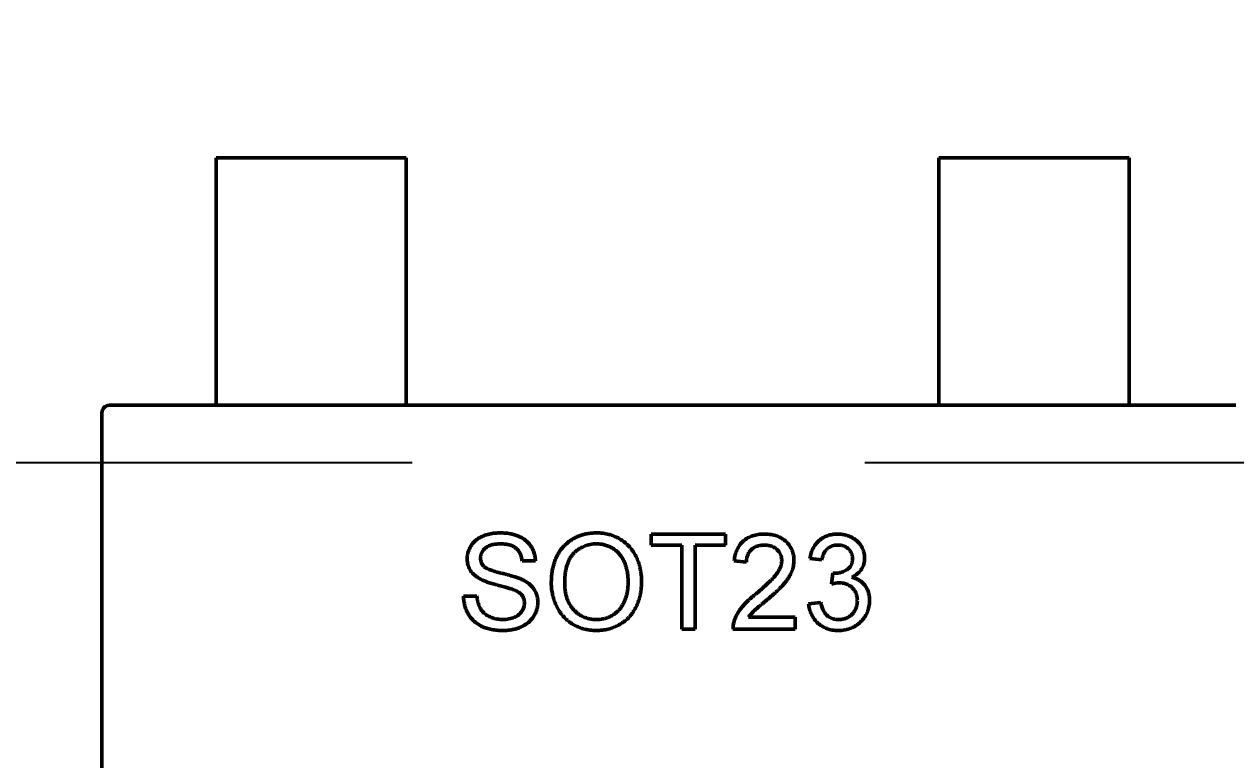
# Model space of a CAD drawing. Header units: millimetres. Extents: x 71 to 428, y 120 to 295.
# Drawn here: x 341.715 to 344.9, y 203.717 to 205.648 of the extents above; entities that cross this region are included whole.
import ezdxf

# ---------------------------------------------------------------- set-up
doc = ezdxf.new("R2010")
doc.units = ezdxf.units.MM
doc.header["$LTSCALE"] = 0.75
doc.linetypes.add('CENTER', pattern=[50.8, 31.75, -6.35, 6.35, -6.35])
doc.layers.add('Dim', color=3, linetype='Continuous', lineweight=25)
doc.layers.add('Visible', color=7, linetype='Continuous', lineweight=50)
doc.styles.get("Standard").update_dxf_attribs({"font": 'arial.ttf'})
doc.dimstyles.new('Dim-ISO-25', dxfattribs={"dimtxt": 3.5, "dimasz": 3.5, "dimexe": 2.1, "dimexo": 2.1, "dimgap": 1.4, "dimtad": 1, "dimzin": 12, "dimdsep": 46, "dimtxsty": 'Standard', "dimcen": 0, "dimazin": 3, "dimtp": 0.1, "dimtm": 0.1, "dimtfac": 0.714286, "dimtmove": 0, "dimatfit": 3, "dimfxl": 1, "dimtzin": 12, "dimarcsym": 0})

# ---------------------------------------------------------------- blocks, each defined once
blk = doc.blocks.new('*D109')
at = {"color": 0, "linetype": 'ByBlock', "lineweight": -2}
for p, q in [((352.9086, 242.8617), (269.2309, 242.8617)), ((271.3309, 242.8617), (271.3309, 204.496)), ((301.8219, 204.496), (269.2309, 204.496))]:
    blk.add_line(p, q, dxfattribs=at)
at = {"color": 0, "linetype": 'ByBlock'}
for points in [[(271.3309, 242.8617), (270.7475, 239.3617), (271.9142, 239.3617)], [(271.3309, 204.496), (270.7475, 207.996), (271.9142, 207.996)]]:
    blk.add_solid(points, dxfattribs=at)
at = {"layer": 'Defpoints', "color": 0, "linetype": 'ByBlock'}
for p in [(355.0086, 242.8617), (303.9219, 204.496)]:
    blk.add_point(p, dxfattribs=at)
at = {"color": 0, "linetype": 'ByBlock', "lineweight": -2, "insert": (268.1427, 223.6788), "char_height": 3.5, "attachment_point": 5, "rotation": 90}
blk.add_mtext('\\A0;38.37', dxfattribs=at)
blk = doc.blocks.new('*D127')
at = {"color": 0, "linetype": 'ByBlock', "lineweight": -2}
for p, q in [((318.3964, 202.3936), (318.3964, 119.8711)), ((354.8964, 148.7044), (354.8964, 119.8711)), ((318.3964, 121.9711), (354.8964, 121.9711))]:
    blk.add_line(p, q, dxfattribs=at)
at = {"color": 0, "linetype": 'ByBlock'}
for points in [[(318.3964, 121.9711), (321.8964, 121.3878), (321.8964, 122.5544)], [(354.8964, 121.9711), (351.3964, 121.3878), (351.3964, 122.5544)]]:
    blk.add_solid(points, dxfattribs=at)
at = {"layer": 'Defpoints', "color": 0, "linetype": 'ByBlock'}
for p in [(318.3964, 204.4936), (354.8964, 150.8044)]:
    blk.add_point(p, dxfattribs=at)
at = {"color": 0, "linetype": 'ByBlock', "lineweight": -2, "insert": (336.6464, 125.1593), "char_height": 3.5, "attachment_point": 5}
blk.add_mtext('\\A0;36.5', dxfattribs=at)

msp = doc.modelspace()

# ---------------------------------------------------------------- linework, layer by layer
at = {"color": 6, "linetype": 'CENTER', "ltscale": 0.25}
msp.add_line((428.4595, 204.496), (294.1476, 204.496), dxfattribs=at)
at = {"layer": 'Visible'}
for p, q in [((342.2195, 205.2974), (342.7195, 205.2974)), ((342.2195, 205.2974), (342.2195, 204.9213)), ((342.7195, 205.2974), (342.7195, 204.9213)), ((344.1195, 205.2974), (344.6195, 205.2974)), ((344.1195, 205.2974), (344.1195, 204.9213)), ((344.6195, 205.2974), (344.6195, 204.9213)), ((342.2195, 204.9213), (342.2195, 204.9015)), ((342.2195, 204.9015), (342.2195, 204.8434)), ((342.7195, 204.9213), (342.7195, 204.9015)), ((342.7195, 204.9015), (342.7195, 204.8434)), ((344.1195, 204.9213), (344.1195, 204.9015)), ((344.1195, 204.9015), (344.1195, 204.8434)), ((344.6195, 204.9213), (344.6195, 204.9015)), ((344.6195, 204.9015), (344.6195, 204.8434)), ((342.2195, 204.6652), (342.2195, 204.8434)), ((342.7195, 204.6652), (342.7195, 204.8434)), ((344.1195, 204.6652), (344.1195, 204.8434)), ((344.6195, 204.6652), (344.6195, 204.8434)), ((341.9395, 204.6474), (341.9392, 204.6474)), ((342.2195, 204.6474), (341.9395, 204.6474)), ((342.2195, 204.6652), (342.2195, 204.6474)), ((342.2195, 204.6474), (342.7195, 204.6474)), ((342.7195, 204.6652), (342.7195, 204.6474)), ((344.1195, 204.6474), (342.7195, 204.6474)), ((344.1195, 204.6652), (344.1195, 204.6474)), ((344.1195, 204.6474), (344.6195, 204.6474)), ((344.6195, 204.6652), (344.6195, 204.6474)), ((344.8995, 204.6474), (344.6195, 204.6474)), ((344.8998, 204.6474), (344.8995, 204.6474)), ((341.9195, 204.6277), (341.9195, 204.6274)), ((341.9195, 204.6274), (341.9195, 202.9674)), ((343.3634, 204.2804), (343.3634, 204.3092)), ((343.3634, 204.3092), (343.5589, 204.3092)), ((343.5589, 204.3092), (343.5589, 204.2804)), ((343.4435, 204.2804), (343.3634, 204.2804)), ((343.4435, 204.0592), (343.4435, 204.2804)), ((343.4788, 204.2804), (343.4788, 204.0592)), ((343.5589, 204.2804), (343.4788, 204.2804)), ((343.0589, 204.2387), (343.0237, 204.2387)), ((343.6134, 204.2355), (343.5813, 204.2387)), ((343.8121, 204.2419), (343.7801, 204.2451)), ((343.8375, 204.1778), (343.8408, 204.2067)), ((342.8698, 204.1458), (342.9051, 204.1458)), ((343.7769, 204.1265), (343.8089, 204.1297)), ((343.6193, 204.0913), (343.7416, 204.0913)), ((343.7416, 204.0913), (343.7416, 204.0592)), ((343.4788, 204.0592), (343.4435, 204.0592)), ((343.7416, 204.0592), (343.5781, 204.0592))]:
    msp.add_line(p, q, dxfattribs=at)
at = {"layer": 'Visible', "extrusion": (0, 0, -1)}
msp.add_circle((-354.8964, 204.496), 47.93, dxfattribs=at)
for centre, radius, start, end in [((-341.9395, 204.6274), 0.02, 0.864, 89.136), ((-343.8469, 204.2566), 0.0504, 271.7211, 276.981)]:
    msp.add_arc(centre, radius, start, end, dxfattribs=at)
at = {"layer": 'Visible'}
for centre, radius, start, end in [((343.8609, 204.1005), 0.0808, 91.8942, 106.8331), ((343.6412, 204.0611), 0.063, 161.1528, 181.7031)]:
    msp.add_arc(centre, radius, start, end, dxfattribs=at)
for points, knots in [([(342.8794, 204.244), (342.8795, 204.2471), (342.8798, 204.2532), (342.8819, 204.2623), (342.8852, 204.271), (342.889, 204.2779), (342.8928, 204.2831), (342.8958, 204.2869), (342.8993, 204.2904), (342.903, 204.2936), (342.9071, 204.2966), (342.9114, 204.2994), (342.9161, 204.3018), (342.9226, 204.3048), (342.9314, 204.3079), (342.9425, 204.3105), (342.9542, 204.3121), (342.9622, 204.3123), (342.9662, 204.3124)], [0, 0, 0, 0, 0.074995, 0.149165, 0.223664, 0.300412, 0.33957, 0.378921, 0.418096, 0.45823, 0.498427, 0.539708, 0.582216, 0.625824, 0.715481, 0.807384, 0.901634, 1, 1, 1, 1]), ([(342.9662, 204.3124), (342.9707, 204.3123), (342.9793, 204.3121), (342.9919, 204.3105), (343.0036, 204.3076), (343.0128, 204.3045), (343.0196, 204.3013), (343.0245, 204.2988), (343.0289, 204.2959), (343.0331, 204.2927), (343.037, 204.2894), (343.0406, 204.2857), (343.0439, 204.2818), (343.0478, 204.2762), (343.052, 204.2688), (343.0557, 204.2593), (343.0582, 204.2492), (343.0587, 204.2423), (343.0589, 204.2387)], [0, 0, 0, 0, 0.100475, 0.195644, 0.286083, 0.372983, 0.415026, 0.456052, 0.495939, 0.535566, 0.574087, 0.612519, 0.651081, 0.689513, 0.766237, 0.84235, 0.919974, 1, 1, 1, 1]), ([(343.1006, 204.1809), (343.1007, 204.1859), (343.1008, 204.1957), (343.1024, 204.2099), (343.105, 204.2233), (343.1087, 204.2358), (343.1133, 204.2476), (343.119, 204.2585), (343.1258, 204.2685), (343.1335, 204.2777), (343.1422, 204.2858), (343.1514, 204.293), (343.1612, 204.299), (343.1717, 204.3039), (343.1827, 204.3078), (343.1944, 204.3104), (343.2067, 204.3121), (343.215, 204.3123), (343.2193, 204.3124)], [0, 0, 0, 0, 0.075226, 0.146575, 0.2145, 0.27953, 0.342403, 0.403496, 0.463762, 0.523864, 0.583252, 0.641302, 0.698898, 0.756295, 0.814628, 0.874325, 0.935783, 1, 1, 1, 1]), ([(343.2193, 204.3124), (343.2221, 204.3124), (343.2277, 204.3123), (343.236, 204.3115), (343.2441, 204.3102), (343.252, 204.3084), (343.2596, 204.3061), (343.2671, 204.3033), (343.2743, 204.2999), (343.2813, 204.2961), (343.2879, 204.2918), (343.2942, 204.2871), (343.3001, 204.2819), (343.3056, 204.2765), (343.3106, 204.2705), (343.3153, 204.2642), (343.3196, 204.2574), (343.3234, 204.2503), (343.3268, 204.2429), (343.3297, 204.2351), (343.3322, 204.2272), (343.3343, 204.219), (343.3358, 204.2105), (343.337, 204.2019), (343.3376, 204.1929), (343.3377, 204.1869), (343.3378, 204.1838)], [0, 0, 0, 0, 0.043099, 0.085587, 0.126908, 0.167967, 0.20845, 0.249025, 0.289281, 0.33001, 0.370598, 0.410466, 0.450033, 0.489688, 0.529116, 0.569037, 0.609703, 0.650759, 0.692509, 0.734219, 0.776707, 0.819552, 0.863351, 0.907839, 0.953334, 1, 1, 1, 1]), ([(343.5813, 204.2387), (343.5817, 204.2415), (343.5823, 204.2469), (343.5839, 204.2548), (343.5861, 204.2621), (343.5888, 204.269), (343.5922, 204.2753), (343.5959, 204.2812), (343.6004, 204.2865), (343.6053, 204.2913), (343.6108, 204.2955), (343.6167, 204.2992), (343.6231, 204.3023), (343.6299, 204.3049), (343.6372, 204.3068), (343.6449, 204.3082), (343.653, 204.3091), (343.6586, 204.3092), (343.6615, 204.3092)], [0, 0, 0, 0, 0.070675, 0.137493, 0.201473, 0.262869, 0.32255, 0.380737, 0.43822, 0.495487, 0.553484, 0.611346, 0.670644, 0.731587, 0.794183, 0.859445, 0.928208, 1, 1, 1, 1]), ([(343.6615, 204.3092), (343.6644, 204.3092), (343.67, 204.3091), (343.6782, 204.3081), (343.6859, 204.3066), (343.6933, 204.3044), (343.7001, 204.3016), (343.7064, 204.2982), (343.7124, 204.2942), (343.7177, 204.2895), (343.7226, 204.2844), (343.7268, 204.279), (343.7304, 204.2732), (343.7334, 204.2673), (343.7356, 204.2609), (343.7372, 204.2543), (343.7383, 204.2473), (343.7384, 204.2426), (343.7384, 204.2402)], [0, 0, 0, 0, 0.074712, 0.145539, 0.213339, 0.278615, 0.342094, 0.40389, 0.465063, 0.526577, 0.587328, 0.64638, 0.704345, 0.761672, 0.819418, 0.878039, 0.937796, 1, 1, 1, 1]), ([(343.7801, 204.2451), (343.7806, 204.2476), (343.7816, 204.2525), (343.7836, 204.2595), (343.786, 204.2661), (343.7889, 204.2722), (343.7922, 204.278), (343.796, 204.2832), (343.8002, 204.2881), (343.8048, 204.2925), (343.8098, 204.2965), (343.8152, 204.2999), (343.8208, 204.3028), (343.8267, 204.3051), (343.8329, 204.307), (343.8394, 204.3083), (343.8462, 204.3091), (343.8508, 204.3092), (343.8532, 204.3092)], [0, 0, 0, 0, 0.071036, 0.139343, 0.204958, 0.268332, 0.330129, 0.390664, 0.450861, 0.510587, 0.570374, 0.629455, 0.687994, 0.747581, 0.807839, 0.870034, 0.93381, 1, 1, 1, 1]), ([(343.8532, 204.3092), (343.8564, 204.3091), (343.8629, 204.3089), (343.8723, 204.3073), (343.8813, 204.3046), (343.8898, 204.3008), (343.8977, 204.2962), (343.9047, 204.2907), (343.9107, 204.2844), (343.9156, 204.2773), (343.9194, 204.2698), (343.9223, 204.262), (343.924, 204.2539), (343.9242, 204.2484), (343.9243, 204.2457)], [0, 0, 0, 0, 0.092054, 0.181008, 0.26913, 0.357137, 0.443549, 0.526433, 0.607453, 0.688385, 0.767854, 0.845531, 0.922529, 1, 1, 1, 1]), ([(342.9676, 204.2836), (342.9654, 204.2836), (342.9611, 204.2835), (342.9549, 204.2829), (342.9491, 204.2821), (342.9438, 204.2809), (342.939, 204.2794), (342.9346, 204.2776), (342.9307, 204.2753), (342.9273, 204.2727), (342.9243, 204.2699), (342.9218, 204.2669), (342.9195, 204.2639), (342.9178, 204.2606), (342.9164, 204.2572), (342.9154, 204.2537), (342.9148, 204.25), (342.9147, 204.2475), (342.9147, 204.2463)], [0, 0, 0, 0, 0.091511, 0.177143, 0.257108, 0.331198, 0.400592, 0.465625, 0.526973, 0.585443, 0.641399, 0.695044, 0.746782, 0.796959, 0.847545, 0.897439, 0.947649, 1, 1, 1, 1]), ([(343.0237, 204.2387), (343.0234, 204.2405), (343.023, 204.244), (343.0219, 204.2491), (343.0204, 204.2538), (343.0186, 204.2582), (343.0164, 204.2622), (343.0139, 204.2659), (343.011, 204.2693), (343.0078, 204.2723), (343.0041, 204.275), (343.0001, 204.2773), (342.9957, 204.2792), (342.9908, 204.2808), (342.9856, 204.2821), (342.98, 204.283), (342.9739, 204.2834), (342.9698, 204.2835), (342.9676, 204.2836)], [0, 0, 0, 0, 0.067155, 0.131403, 0.192732, 0.251253, 0.307704, 0.362699, 0.417778, 0.472304, 0.527873, 0.58523, 0.645057, 0.707952, 0.774434, 0.84494, 0.920404, 1, 1, 1, 1]), ([(343.2195, 204.2836), (343.2167, 204.2835), (343.2112, 204.2834), (343.203, 204.2822), (343.1951, 204.2804), (343.1876, 204.2778), (343.1803, 204.2744), (343.1734, 204.2703), (343.1667, 204.2655), (343.1604, 204.2599), (343.1545, 204.2535), (343.1495, 204.2459), (343.1453, 204.2374), (343.1418, 204.228), (343.1391, 204.2175), (343.1372, 204.2061), (343.1361, 204.1936), (343.1359, 204.185), (343.1358, 204.1805)], [0, 0, 0, 0, 0.055943, 0.110382, 0.164048, 0.216759, 0.269601, 0.323009, 0.377581, 0.433449, 0.490922, 0.550625, 0.613117, 0.679861, 0.751358, 0.828261, 0.910795, 1, 1, 1, 1]), ([(343.3025, 204.1841), (343.3025, 204.1865), (343.3024, 204.1914), (343.3019, 204.1985), (343.3012, 204.2055), (343.3001, 204.2122), (343.2986, 204.2186), (343.2969, 204.2248), (343.2949, 204.2308), (343.2925, 204.2365), (343.2899, 204.242), (343.2869, 204.2471), (343.2836, 204.2519), (343.2802, 204.2564), (343.2763, 204.2606), (343.2721, 204.2645), (343.2677, 204.268), (343.263, 204.2713), (343.2581, 204.2742), (343.253, 204.2767), (343.2479, 204.2789), (343.2425, 204.2805), (343.2369, 204.2819), (343.2313, 204.2829), (343.2254, 204.2835), (343.2215, 204.2835), (343.2195, 204.2836)], [0, 0, 0, 0, 0.050852, 0.099752, 0.147438, 0.194086, 0.239171, 0.28334, 0.326577, 0.368936, 0.410572, 0.451051, 0.490877, 0.530044, 0.568937, 0.607578, 0.64642, 0.685679, 0.724799, 0.763513, 0.802173, 0.84074, 0.879649, 0.919071, 0.959098, 1, 1, 1, 1]), ([(343.6608, 204.2804), (343.659, 204.2803), (343.6556, 204.2803), (343.6507, 204.2797), (343.6459, 204.2788), (343.6415, 204.2775), (343.6373, 204.2758), (343.6334, 204.2737), (343.6297, 204.2713), (343.6264, 204.2685), (343.6234, 204.2654), (343.6207, 204.262), (343.6185, 204.2583), (343.6167, 204.2543), (343.6152, 204.25), (343.6142, 204.2454), (343.6136, 204.2405), (343.6135, 204.2372), (343.6134, 204.2355)], [0, 0, 0, 0, 0.070696, 0.138358, 0.20337, 0.2657, 0.327256, 0.386512, 0.445858, 0.505173, 0.56378, 0.622343, 0.680824, 0.739795, 0.800801, 0.864239, 0.930631, 1, 1, 1, 1]), ([(343.7063, 204.2399), (343.7063, 204.2413), (343.7062, 204.2441), (343.7056, 204.2481), (343.7047, 204.252), (343.7032, 204.2557), (343.7015, 204.2592), (343.6993, 204.2626), (343.6967, 204.2657), (343.6938, 204.2687), (343.6905, 204.2715), (343.6869, 204.2738), (343.6832, 204.2759), (343.6792, 204.2776), (343.6749, 204.2788), (343.6704, 204.2797), (343.6657, 204.2803), (343.6624, 204.2803), (343.6608, 204.2804)], [0, 0, 0, 0, 0.061762, 0.121174, 0.179421, 0.236843, 0.294322, 0.353191, 0.412721, 0.474522, 0.537057, 0.599591, 0.662367, 0.725246, 0.790316, 0.857724, 0.927232, 1, 1, 1, 1]), ([(343.8542, 204.2804), (343.8515, 204.2803), (343.8463, 204.2801), (343.8389, 204.2782), (343.8322, 204.2752), (343.8272, 204.2716), (343.8237, 204.2682), (343.8213, 204.2654), (343.8191, 204.2622), (343.8172, 204.2587), (343.8156, 204.2549), (343.8141, 204.2509), (343.8129, 204.2465), (343.8124, 204.2435), (343.8121, 204.2419)], [0, 0, 0, 0, 0.127797, 0.246795, 0.362284, 0.477652, 0.536237, 0.59559, 0.656344, 0.719085, 0.784349, 0.852876, 0.924551, 1, 1, 1, 1]), ([(343.8922, 204.2446), (343.8922, 204.2459), (343.8922, 204.2484), (343.8917, 204.252), (343.8908, 204.2555), (343.8897, 204.2588), (343.8881, 204.2619), (343.8863, 204.2648), (343.8841, 204.2677), (343.8816, 204.2703), (343.8789, 204.2727), (343.8759, 204.2747), (343.8728, 204.2765), (343.8694, 204.2779), (343.8659, 204.279), (343.8622, 204.2798), (343.8582, 204.2803), (343.8556, 204.2804), (343.8542, 204.2804)], [0, 0, 0, 0, 0.065093, 0.127304, 0.188122, 0.247131, 0.306077, 0.365678, 0.426103, 0.487841, 0.550317, 0.611805, 0.672737, 0.734883, 0.79768, 0.862475, 0.929775, 1, 1, 1, 1]), ([(342.9163, 204.1899), (342.9134, 204.1915), (342.9077, 204.1946), (342.9001, 204.2001), (342.8936, 204.2062), (342.8884, 204.2128), (342.8843, 204.22), (342.8816, 204.2277), (342.8797, 204.2357), (342.8795, 204.2412), (342.8794, 204.244)], [0, 0, 0, 0, 0.144805, 0.279512, 0.406394, 0.527502, 0.645393, 0.761885, 0.878942, 1, 1, 1, 1]), ([(342.9147, 204.2463), (342.9148, 204.2441), (342.915, 204.24), (342.9168, 204.234), (342.9195, 204.2286), (342.9223, 204.2257), (342.9236, 204.2242)], [0, 0, 0, 0, 0.262741, 0.509957, 0.753327, 1, 1, 1, 1]), ([(343.6391, 204.1527), (343.6424, 204.1554), (343.6486, 204.1606), (343.6573, 204.1684), (343.6653, 204.1756), (343.6724, 204.1823), (343.6787, 204.1886), (343.6841, 204.1943), (343.6888, 204.1996), (343.6927, 204.2045), (343.696, 204.2091), (343.6988, 204.2136), (343.7011, 204.2181), (343.703, 204.2225), (343.7045, 204.2269), (343.7055, 204.2313), (343.7062, 204.2356), (343.7063, 204.2385), (343.7063, 204.2399)], [0, 0, 0, 0, 0.11141, 0.214526, 0.309417, 0.396087, 0.474284, 0.544374, 0.60642, 0.660582, 0.709794, 0.756451, 0.800767, 0.843168, 0.884295, 0.923885, 0.962359, 1, 1, 1, 1]), ([(343.7384, 204.2402), (343.7383, 204.2377), (343.7382, 204.2328), (343.7371, 204.2254), (343.7353, 204.2181), (343.7328, 204.2107), (343.7295, 204.2034), (343.7253, 204.1959), (343.72, 204.1882), (343.715, 204.1816), (343.7103, 204.1762), (343.7062, 204.1717), (343.7014, 204.1669), (343.6961, 204.1617), (343.6902, 204.1562), (343.6837, 204.1503), (343.6765, 204.1441), (343.6716, 204.1398), (343.669, 204.1377)], [0, 0, 0, 0, 0.057945, 0.116018, 0.174826, 0.234683, 0.296827, 0.364061, 0.436192, 0.51426, 0.556976, 0.604856, 0.657675, 0.715751, 0.77884, 0.847501, 0.921228, 1, 1, 1, 1]), ([(343.8454, 204.2063), (343.8483, 204.2064), (343.8541, 204.2066), (343.8625, 204.2085), (343.8705, 204.2114), (343.8767, 204.2148), (343.8813, 204.2181), (343.8842, 204.221), (343.8868, 204.2241), (343.8887, 204.2276), (343.8904, 204.2314), (343.8914, 204.2356), (343.8922, 204.24), (343.8922, 204.2431), (343.8922, 204.2446)], [0, 0, 0, 0, 0.129789, 0.254605, 0.378435, 0.50292, 0.565018, 0.624848, 0.683448, 0.742765, 0.802757, 0.86522, 0.930779, 1, 1, 1, 1]), ([(343.9243, 204.2457), (343.9242, 204.2431), (343.924, 204.238), (343.9223, 204.2305), (343.9196, 204.2234), (343.9158, 204.2166), (343.911, 204.2104), (343.905, 204.2049), (343.8981, 204.2), (343.8929, 204.1974), (343.8902, 204.1961)], [0, 0, 0, 0, 0.121951, 0.240787, 0.35855, 0.479066, 0.601519, 0.727551, 0.859932, 1, 1, 1, 1]), ([(342.9236, 204.2242), (342.9245, 204.2235), (342.9264, 204.2218), (342.93, 204.2196), (342.9344, 204.2175), (342.9398, 204.2153), (342.9459, 204.2131), (342.953, 204.2108), (342.961, 204.2086), (342.9696, 204.2064), (342.9783, 204.2043), (342.9865, 204.2021), (342.9941, 204.2001), (343.001, 204.1981), (343.0072, 204.1962), (343.0127, 204.1942), (343.0176, 204.1925), (343.0206, 204.1912), (343.022, 204.1906)], [0, 0, 0, 0, 0.032743, 0.07241, 0.119611, 0.174673, 0.237345, 0.308352, 0.38763, 0.474784, 0.563332, 0.645136, 0.720203, 0.789134, 0.851497, 0.907331, 0.956969, 1, 1, 1, 1]), ([(343.8902, 204.1961), (343.892, 204.1956), (343.8955, 204.1948), (343.9006, 204.1929), (343.9053, 204.1908), (343.9098, 204.1883), (343.914, 204.1854), (343.9179, 204.1823), (343.9214, 204.1787), (343.9247, 204.1748), (343.9276, 204.1707), (343.9301, 204.1663), (343.9323, 204.1616), (343.9341, 204.1567), (343.9354, 204.1515), (343.9364, 204.146), (343.937, 204.1403), (343.9371, 204.1364), (343.9371, 204.1344)], [0, 0, 0, 0, 0.065828, 0.128938, 0.190858, 0.251186, 0.310974, 0.37005, 0.429672, 0.489507, 0.549975, 0.610075, 0.670915, 0.732909, 0.796711, 0.861825, 0.929892, 1, 1, 1, 1]), ([(343.0034, 204.1622), (343.0025, 204.1626), (343.0006, 204.1634), (342.9971, 204.1645), (342.9931, 204.1659), (342.9883, 204.1673), (342.9828, 204.1689), (342.9766, 204.1706), (342.9698, 204.1724), (342.9624, 204.1744), (342.9549, 204.1764), (342.9478, 204.1783), (342.9412, 204.1804), (342.9352, 204.1823), (342.9297, 204.1842), (342.9248, 204.1861), (342.9203, 204.188), (342.9176, 204.1893), (342.9163, 204.1899)], [0, 0, 0, 0, 0.0312, 0.070487, 0.117215, 0.171576, 0.234122, 0.303963, 0.382156, 0.467646, 0.554335, 0.635074, 0.710037, 0.779092, 0.842966, 0.901001, 0.953246, 1, 1, 1, 1]), ([(343.022, 204.1906), (343.0238, 204.1898), (343.0273, 204.1882), (343.0323, 204.1854), (343.0369, 204.1825), (343.0412, 204.1795), (343.0451, 204.1762), (343.0487, 204.1728), (343.0519, 204.1692), (343.0547, 204.1654), (343.0572, 204.1615), (343.0594, 204.1575), (343.0612, 204.1533), (343.0628, 204.149), (343.0639, 204.1445), (343.0647, 204.1398), (343.0653, 204.1351), (343.0653, 204.1318), (343.0653, 204.1302)], [0, 0, 0, 0, 0.074931, 0.147078, 0.216364, 0.282503, 0.346688, 0.408836, 0.469262, 0.528432, 0.587001, 0.644416, 0.702189, 0.759767, 0.81849, 0.877633, 0.93802, 1, 1, 1, 1]), ([(343.2192, 204.056), (343.2163, 204.0561), (343.2106, 204.0561), (343.2022, 204.057), (343.194, 204.0583), (343.186, 204.0601), (343.1783, 204.0625), (343.1708, 204.0655), (343.1635, 204.0689), (343.1565, 204.0728), (343.1499, 204.0772), (343.1436, 204.082), (343.1377, 204.0872), (343.1323, 204.0929), (343.1272, 204.0988), (343.1227, 204.1052), (343.1185, 204.1119), (343.1147, 204.1191), (343.1114, 204.1264), (343.1085, 204.1339), (343.1061, 204.1414), (343.1041, 204.1491), (343.1025, 204.1569), (343.1014, 204.1648), (343.1007, 204.1728), (343.1006, 204.1782), (343.1006, 204.1809)], [0, 0, 0, 0, 0.044697, 0.088534, 0.131409, 0.173814, 0.215715, 0.257247, 0.298848, 0.340604, 0.382029, 0.42297, 0.463632, 0.504048, 0.544591, 0.584964, 0.626265, 0.667979, 0.709943, 0.751382, 0.792619, 0.833948, 0.875008, 0.916446, 0.957907, 1, 1, 1, 1]), ([(343.1358, 204.1805), (343.1359, 204.1769), (343.136, 204.1699), (343.1372, 204.1596), (343.139, 204.1499), (343.1416, 204.1408), (343.1449, 204.1323), (343.149, 204.1244), (343.1538, 204.1171), (343.1594, 204.1104), (343.1655, 204.1044), (343.172, 204.0992), (343.1789, 204.0948), (343.1862, 204.0911), (343.1939, 204.0883), (343.2019, 204.0863), (343.2104, 204.0851), (343.2161, 204.0849), (343.219, 204.0849)], [0, 0, 0, 0, 0.075964, 0.148125, 0.217201, 0.2833, 0.347202, 0.4093, 0.470426, 0.531588, 0.591739, 0.650258, 0.707303, 0.764208, 0.821148, 0.879119, 0.938423, 1, 1, 1, 1]), ([(343.219, 204.0849), (343.222, 204.0849), (343.2278, 204.0851), (343.2364, 204.0863), (343.2445, 204.0884), (343.2523, 204.0912), (343.2596, 204.0949), (343.2665, 204.0993), (343.273, 204.1046), (343.2791, 204.1106), (343.2846, 204.1175), (343.2895, 204.125), (343.2934, 204.1332), (343.2969, 204.142), (343.2994, 204.1516), (343.3012, 204.1618), (343.3023, 204.1728), (343.3024, 204.1802), (343.3025, 204.1841)], [0, 0, 0, 0, 0.061055, 0.119545, 0.176806, 0.232956, 0.288583, 0.344667, 0.401662, 0.46054, 0.520477, 0.581213, 0.643431, 0.707961, 0.775371, 0.846414, 0.921152, 1, 1, 1, 1]), ([(343.3378, 204.1838), (343.3377, 204.1807), (343.3376, 204.1746), (343.3369, 204.1655), (343.3357, 204.1567), (343.3341, 204.1481), (343.3319, 204.1398), (343.3293, 204.1317), (343.3262, 204.1239), (343.3226, 204.1164), (343.3186, 204.1092), (343.3142, 204.1024), (343.3094, 204.0961), (343.3042, 204.0902), (343.2986, 204.0847), (343.2926, 204.0798), (343.2862, 204.0752), (343.2794, 204.0712), (343.2724, 204.0677), (343.2652, 204.0646), (343.2579, 204.0619), (343.2504, 204.0597), (343.2428, 204.0581), (343.235, 204.0569), (343.2271, 204.0562), (343.2218, 204.0561), (343.2192, 204.056)], [0, 0, 0, 0, 0.04756, 0.093962, 0.139112, 0.183626, 0.227457, 0.270703, 0.313611, 0.35626, 0.398366, 0.439557, 0.480045, 0.519888, 0.559658, 0.599421, 0.639208, 0.679668, 0.72002, 0.759859, 0.79956, 0.839199, 0.878956, 0.918794, 0.959083, 1, 1, 1, 1]), ([(343.9051, 204.1347), (343.905, 204.1364), (343.905, 204.1396), (343.9044, 204.1443), (343.9033, 204.1489), (343.9018, 204.1531), (343.9, 204.1572), (343.8977, 204.1611), (343.895, 204.1647), (343.8919, 204.1681), (343.8885, 204.1712), (343.8848, 204.1739), (343.881, 204.1761), (343.8768, 204.178), (343.8725, 204.1795), (343.8679, 204.1805), (343.8631, 204.1811), (343.8599, 204.1812), (343.8582, 204.1812)], [0, 0, 0, 0, 0.067051, 0.13118, 0.193722, 0.254499, 0.314763, 0.375117, 0.436023, 0.498297, 0.560571, 0.621619, 0.681973, 0.742853, 0.804272, 0.867473, 0.932273, 1, 1, 1, 1]), ([(342.9745, 204.056), (342.9718, 204.056), (342.9665, 204.0561), (342.9586, 204.0566), (342.9511, 204.0574), (342.944, 204.0585), (342.9371, 204.06), (342.9307, 204.0619), (342.9245, 204.0639), (342.9187, 204.0664), (342.9132, 204.0692), (342.908, 204.0723), (342.9031, 204.0758), (342.8985, 204.0796), (342.8942, 204.0837), (342.8902, 204.0882), (342.8866, 204.093), (342.8832, 204.0981), (342.8802, 204.1034), (342.8775, 204.1089), (342.8753, 204.1147), (342.8735, 204.1206), (342.8719, 204.1266), (342.8709, 204.1328), (342.8701, 204.1392), (342.8699, 204.1436), (342.8698, 204.1458)], [0, 0, 0, 0, 0.052493, 0.102825, 0.151397, 0.198033, 0.242876, 0.285999, 0.327849, 0.368395, 0.407852, 0.446838, 0.485166, 0.523341, 0.561602, 0.59992, 0.638496, 0.677791, 0.71729, 0.756605, 0.796068, 0.835886, 0.875714, 0.916263, 0.95776, 1, 1, 1, 1]), ([(342.9051, 204.1458), (342.9055, 204.1426), (342.9062, 204.1365), (342.9083, 204.1279), (342.911, 204.1202), (342.9143, 204.1132), (342.9187, 204.107), (342.924, 204.1015), (342.9304, 204.0967), (342.9377, 204.0925), (342.9458, 204.0891), (342.9544, 204.0866), (342.9635, 204.0852), (342.9698, 204.085), (342.973, 204.0849)], [0, 0, 0, 0, 0.093796, 0.180188, 0.260363, 0.334847, 0.407093, 0.481448, 0.559271, 0.64227, 0.728586, 0.815978, 0.906035, 1, 1, 1, 1]), ([(343.0301, 204.1285), (343.03, 204.1303), (343.0298, 204.1338), (343.0287, 204.139), (343.0267, 204.1437), (343.024, 204.1481), (343.0204, 204.1522), (343.0157, 204.156), (343.01, 204.1594), (343.0057, 204.1613), (343.0034, 204.1622)], [0, 0, 0, 0, 0.117768, 0.230176, 0.339843, 0.450625, 0.566943, 0.696021, 0.839438, 1, 1, 1, 1]), ([(343.5815, 204.0815), (343.5826, 204.0844), (343.5847, 204.0904), (343.5891, 204.099), (343.5942, 204.1075), (343.5993, 204.1145), (343.6038, 204.12), (343.6077, 204.1244), (343.612, 204.1288), (343.6166, 204.1334), (343.6217, 204.1381), (343.6271, 204.1429), (343.633, 204.1478), (343.637, 204.1511), (343.6391, 204.1527)], [0, 0, 0, 0, 0.100388, 0.204407, 0.310686, 0.422157, 0.480685, 0.543238, 0.6095, 0.679555, 0.753841, 0.831641, 0.913813, 1, 1, 1, 1]), ([(343.669, 204.1377), (343.6669, 204.1359), (343.6627, 204.1325), (343.6567, 204.1275), (343.6514, 204.123), (343.6466, 204.1191), (343.6424, 204.1155), (343.6388, 204.1124), (343.6358, 204.1097), (343.6313, 204.1056), (343.6256, 204.0997), (343.6213, 204.094), (343.6193, 204.0913)], [0, 0, 0, 0, 0.1242, 0.23683, 0.339495, 0.431254, 0.511455, 0.581223, 0.640495, 0.688308, 0.850333, 1, 1, 1, 1]), ([(343.9371, 204.1344), (343.9371, 204.1318), (343.9369, 204.1265), (343.9358, 204.1187), (343.9339, 204.1113), (343.9314, 204.1041), (343.9281, 204.0972), (343.924, 204.0907), (343.9192, 204.0845), (343.9138, 204.0787), (343.9079, 204.0734), (343.9014, 204.0687), (343.8946, 204.0648), (343.8873, 204.0616), (343.8797, 204.0591), (343.8717, 204.0573), (343.8633, 204.0562), (343.8576, 204.0561), (343.8546, 204.056)], [0, 0, 0, 0, 0.063503, 0.124805, 0.18492, 0.244376, 0.303775, 0.364133, 0.425376, 0.488388, 0.551743, 0.61386, 0.67564, 0.737737, 0.800417, 0.864658, 0.930985, 1, 1, 1, 1]), ([(343.8558, 204.0849), (343.8576, 204.0849), (343.8612, 204.0849), (343.8664, 204.0857), (343.8713, 204.0868), (343.8759, 204.0884), (343.8803, 204.0904), (343.8843, 204.0929), (343.8882, 204.0958), (343.8917, 204.0991), (343.8948, 204.1028), (343.8976, 204.1067), (343.8999, 204.1109), (343.9018, 204.1152), (343.9032, 204.1198), (343.9043, 204.1246), (343.905, 204.1296), (343.905, 204.133), (343.9051, 204.1347)], [0, 0, 0, 0, 0.069461, 0.135658, 0.19962, 0.261651, 0.322053, 0.38234, 0.443223, 0.50493, 0.56682, 0.6276, 0.687476, 0.747351, 0.808174, 0.870133, 0.933721, 1, 1, 1, 1]), ([(342.973, 204.0849), (342.9758, 204.0849), (342.9813, 204.085), (342.9893, 204.0862), (342.9968, 204.088), (343.0037, 204.0906), (343.0099, 204.0938), (343.0154, 204.0977), (343.02, 204.102), (343.0236, 204.107), (343.0265, 204.1122), (343.0286, 204.1175), (343.0298, 204.123), (343.03, 204.1267), (343.0301, 204.1285)], [0, 0, 0, 0, 0.105584, 0.205868, 0.300947, 0.393002, 0.480949, 0.562874, 0.641461, 0.717742, 0.791772, 0.862716, 0.931777, 1, 1, 1, 1]), ([(343.0653, 204.1302), (343.0652, 204.1269), (343.0649, 204.1204), (343.0627, 204.1109), (343.0592, 204.1016), (343.0551, 204.0943), (343.0512, 204.0886), (343.0479, 204.0846), (343.0443, 204.0809), (343.0404, 204.0773), (343.0363, 204.074), (343.0317, 204.071), (343.0269, 204.0682), (343.0201, 204.0648), (343.011, 204.0612), (342.9994, 204.0583), (342.9872, 204.0563), (342.9788, 204.0561), (342.9745, 204.056)], [0, 0, 0, 0, 0.074816, 0.148535, 0.223872, 0.301297, 0.340894, 0.38034, 0.420127, 0.45995, 0.500831, 0.541907, 0.584439, 0.62808, 0.717267, 0.80786, 0.901925, 1, 1, 1, 1]), ([(343.8546, 204.056), (343.852, 204.0561), (343.8468, 204.0562), (343.8393, 204.0572), (343.832, 204.0586), (343.8252, 204.0608), (343.8186, 204.0635), (343.8124, 204.067), (343.8065, 204.071), (343.8011, 204.0756), (343.796, 204.0807), (343.7916, 204.0861), (343.7877, 204.092), (343.7843, 204.0982), (343.7815, 204.1048), (343.7794, 204.1117), (343.7778, 204.119), (343.7772, 204.124), (343.7769, 204.1265)], [0, 0, 0, 0, 0.067794, 0.133464, 0.196934, 0.258481, 0.319787, 0.380431, 0.44099, 0.502867, 0.564806, 0.625526, 0.685604, 0.746041, 0.807347, 0.869717, 0.93379, 1, 1, 1, 1]), ([(343.8089, 204.1297), (343.8093, 204.1278), (343.8102, 204.1241), (343.8118, 204.1188), (343.8134, 204.1138), (343.8155, 204.1093), (343.8176, 204.1052), (343.8199, 204.1015), (343.8225, 204.0982), (343.8253, 204.0954), (343.8283, 204.0929), (343.8315, 204.0907), (343.835, 204.0889), (343.8387, 204.0875), (343.8426, 204.0863), (343.8468, 204.0854), (343.8512, 204.0849), (343.8542, 204.0849), (343.8558, 204.0849)], [0, 0, 0, 0, 0.082566, 0.15976, 0.233155, 0.301356, 0.365752, 0.426437, 0.484185, 0.539549, 0.593156, 0.647048, 0.701446, 0.757, 0.81384, 0.873058, 0.934963, 1, 1, 1, 1])]:
    msp.add_open_spline(points, degree=3, knots=knots, dxfattribs=at)

# ---------------------------------------------------------------- dimensions: what is measured, and where the dimension line sits
at = {"layer": 'Dim'}
dim = msp.add_linear_dim(base=(271.3309, 204.496), p1=(355.0086, 242.8617), p2=(303.9219, 204.496), angle=90, dimstyle='Dim-ISO-25', dxfattribs=at)
dim.commit()
dim.dimension.update_dxf_attribs({"geometry": '*D109', "text_midpoint": (268.1427, 223.6788)})
dim = msp.add_linear_dim(base=(354.8964, 121.9711), p1=(318.3964, 204.4936), p2=(354.8964, 150.8044), dimstyle='Dim-ISO-25', dxfattribs=at)
dim.commit()
dim.dimension.update_dxf_attribs({"geometry": '*D127', "text_midpoint": (336.6464, 125.1593)})

doc.saveas('drawing.dxf')
